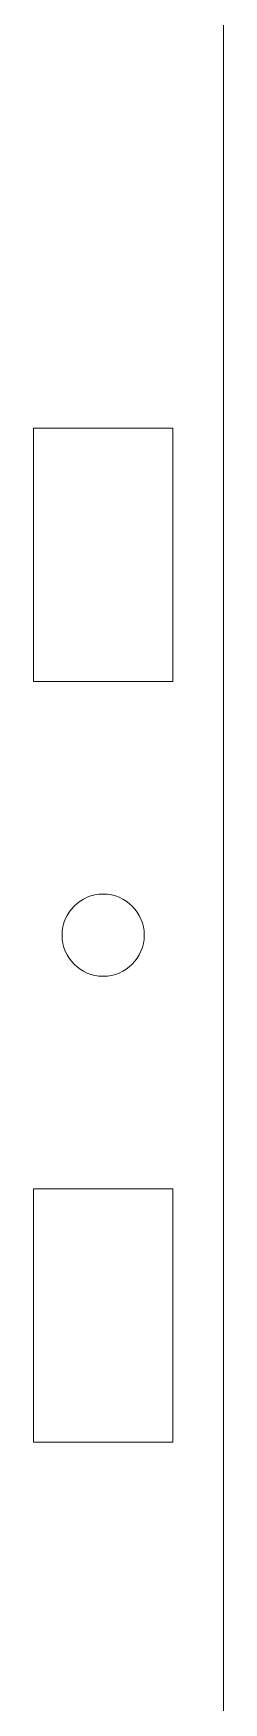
# Model space of a CAD drawing. Header units: millimetres. Extents: x -350 to 1050, y -3 to 474.
# Drawn here: x -57.5 to -50, y 40.3 to 106.2 of the extents above; entities that cross this region are included whole.
import ezdxf

# ---------------------------------------------------------------- set-up
doc = ezdxf.new("R2010")
doc.units = ezdxf.units.MM
doc.header["$MEASUREMENT"] = 0
doc.layers.get('0').update_dxf_attribs({"linetype": 'CONTINUOUS', "lineweight": 0, "true_color": 0x000000})

msp = doc.modelspace()

# ---------------------------------------------------------------- linework, layer by layer
for p, q in [((-50, 1.6), (-50, 398.4)), ((-57.5, 90.6), (-57.5, 80.6)), ((-52, 90.6), (-57.5, 90.6)), ((-52, 90.6), (-52, 80.6)), ((-57.5, 80.6), (-52, 80.6)), ((-57.5, 60.6), (-57.5, 50.6)), ((-52, 60.6), (-57.5, 60.6)), ((-52, 60.6), (-52, 50.6)), ((-57.5, 50.6), (-52, 50.6))]:
    msp.add_line(p, q)
msp.add_circle((-54.75, 70.6), 1.62)

doc.saveas('drawing.dxf')
